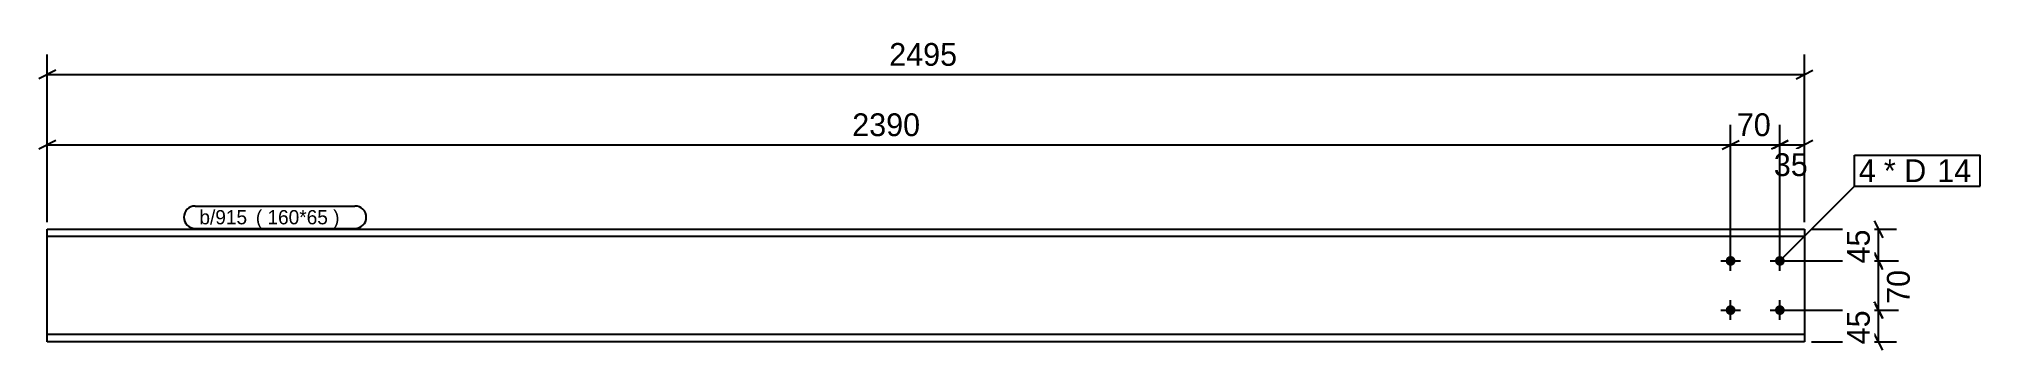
# Model space of a CAD drawing. Header units: millimetres. Extents: x 32 to 2788, y 32 to 475.
import ezdxf

# ---------------------------------------------------------------- set-up
doc = ezdxf.new("R2010")
doc.units = ezdxf.units.MM
doc.styles.add('Comic Sans MS', font='COMIC.TTF', dxfattribs={"height": 0.2})

msp = doc.modelspace()

# ---------------------------------------------------------------- hatches: boundary and pattern name
at = {"linetype": 'Continuous'}
for points in [[(2427, 159, -1), (2441, 159, -1)], [(2497, 159, -1), (2511, 159, -1)], [(2427, 89, -1), (2441, 89, -1)], [(2497, 89, -1), (2511, 89, -1)]]:
    msp.add_hatch(color=3, dxfattribs=at).paths.add_polyline_path(points)

# ---------------------------------------------------------------- linework, layer by layer
at = {"color": 8, "linetype": 'Continuous'}
for p, q in [((44, 214), (44, 452.4)), ((56, 430), (32, 418)), ((44, 424), (2539, 424)), ((2527, 418), (2551, 430)), ((44, 214), (44, 352.4)), ((2434, 169), (2434, 352.4)), ((2504, 169), (2504, 349.6)), ((2539, 214), (2539, 349.6)), ((56, 330), (32, 318)), ((2422, 318), (2446, 330)), ((2492, 318), (2516, 330)), ((2504, 324), (2539, 324)), ((2551, 330), (2527, 318)), ((2549, 204), (2669.6, 204)), ((2638, 216), (2650, 192)), ((2638, 171), (2650, 147)), ((2514, 159), (2672.4, 159)), ((2644, 89), (2644, 159)), ((2514, 89), (2672.4, 89)), ((2650, 77), (2638, 101)), ((2650, 32), (2638, 56)), ((2549, 44), (2669.6, 44))]:
    msp.add_line(p, q, dxfattribs=at)
at = {"color": 7, "linetype": 'Continuous'}
for p, q in [((2788.4, 265.1), (2788.4, 309.1)), ((44, 44), (44, 204)), ((44, 204), (2539, 204)), ((2539, 193.5), (44, 193.5)), ((2539, 204), (2539, 44)), ((2539, 54.5), (44, 54.5)), ((2539, 44), (44, 44))]:
    msp.add_line(p, q, dxfattribs=at)
at = {"color": 3, "linetype": 'Continuous'}
for p, q in [((2434, 145), (2434, 173)), ((2504, 145), (2504, 173)), ((2420, 159), (2448, 159)), ((2490, 159), (2518, 159)), ((2420, 89), (2448, 89)), ((2434, 75), (2434, 103)), ((2490, 89), (2518, 89)), ((2504, 75), (2504, 103))]:
    msp.add_line(p, q, dxfattribs=at)

# ---------------------------------------------------------------- wipeouts: each hides what was drawn before it
at = {"color": 0}
msp.add_wipeout([(2642.1, 271.1), (2642.1, 303.1), (2616.1, 303.1), (2616.1, 271.1)], dxfattribs=at)

# ---------------------------------------------------------------- next in the draw order: wipeouts: each hides what was drawn before it
for points in [[(1350, 430), (1350, 474.8), (1233, 474.8), (1233, 430)], [(2554, 273.2), (2554, 318), (2489, 318), (2489, 273.2)], [(2642.1, 271.1), (2642.1, 303.1), (2616.1, 303.1), (2616.1, 271.1)], [(334.1, 211), (334.1, 231), (260, 231), (260, 211)], [(2694.8, 156.5), (2650, 156.5), (2650, 91.5), (2694.8, 91.5)]]:
    msp.add_wipeout(points, dxfattribs=at)

# ---------------------------------------------------------------- next in the draw order: linework, layer by layer
at = {"color": 8, "linetype": 'Continuous'}
for p, q in [((2539, 214), (2539, 452.4)), ((2504, 169), (2504, 352.4)), ((2434, 324), (2504, 324)), ((2516, 330), (2492, 318)), ((2644, 159), (2644, 204)), ((2650, 147), (2638, 171)), ((2514, 159), (2669.6, 159)), ((2514, 89), (2669.6, 89)), ((2638, 101), (2650, 77)), ((2644, 44), (2644, 89))]:
    msp.add_line(p, q, dxfattribs=at)
at = {"color": 7, "linetype": 'Continuous'}
msp.add_line((2610.1, 265.1), (2610.1, 309.1), dxfattribs=at)

# ---------------------------------------------------------------- next in the draw order: texts
at = {"color": 3, "style": 'Comic Sans MS'}
for s, p in [('2495', (1239.4, 436.4)), ('35', (2495.4, 279.6))]:
    msp.add_text(s, height=32.38, dxfattribs=at).set_placement(p)
msp.add_text('70', height=32.38, rotation=90.0002, dxfattribs=at).set_placement((2688.4, 97.9))

# ---------------------------------------------------------------- next in the draw order: wipeouts: each hides what was drawn before it
at = {"color": 0}
for points in [[(2717.9, 271.1), (2717.9, 303.1), (2651.7, 303.1), (2651.7, 271.1)], [(334.1, 211), (334.1, 231), (260, 231), (260, 211)]]:
    msp.add_wipeout(points, dxfattribs=at)

# ---------------------------------------------------------------- next in the draw order: linework, layer by layer
at = {"color": 7, "linetype": 'Continuous'}
msp.add_arc((254, 221), 16, 90, 270, dxfattribs=at)

# ---------------------------------------------------------------- next in the draw order: wipeouts: each hides what was drawn before it
at = {"color": 0}
for points in [[(2501.5, 330), (2501.5, 374.8), (2436.5, 374.8), (2436.5, 330)], [(2717.9, 271.1), (2717.9, 303.1), (2651.7, 303.1), (2651.7, 271.1)], [(474.9, 211), (474.9, 231), (340.1, 231), (340.1, 211)], [(2638, 214), (2593.2, 214), (2593.2, 149), (2638, 149)], [(2638, 99), (2593.2, 99), (2593.2, 34), (2638, 34)]]:
    msp.add_wipeout(points, dxfattribs=at)

# ---------------------------------------------------------------- next in the draw order: linework, layer by layer
at = {"color": 8, "linetype": 'Continuous'}
for p, q in [((2434, 169), (2434, 352.4)), ((44, 324), (2434, 324)), ((2422, 318), (2446, 330))]:
    msp.add_line(p, q, dxfattribs=at)
at = {"color": 7, "linetype": 'Continuous'}
msp.add_line((2504, 159), (2610.1, 265.1), dxfattribs=at)

# ---------------------------------------------------------------- next in the draw order: texts
at = {"color": 3, "style": 'Comic Sans MS'}
for s, height, p in [('70', 32.38, (2442.9, 336.4)), ('4', 32.4, (2616.1, 271.1)), ('* D', 32.38, (2651.7, 271.1))]:
    msp.add_text(s, height=height, dxfattribs=at).set_placement(p)
for p in [(2631.6, 155.4), (2631.6, 40.4)]:
    msp.add_text('45', height=32.38, rotation=90.0002, dxfattribs=at).set_placement(p)

# ---------------------------------------------------------------- next in the draw order: wipeouts: each hides what was drawn before it
at = {"color": 0}
for points in [[(2772.8, 271.1), (2772.8, 303.1), (2727.5, 303.1), (2727.5, 271.1)], [(474.9, 211), (474.9, 231), (340.1, 231), (340.1, 211)]]:
    msp.add_wipeout(points, dxfattribs=at)

# ---------------------------------------------------------------- next in the draw order: linework, layer by layer
at = {"color": 7, "linetype": 'Continuous'}
for p, q in [((254, 237), (480.9, 237)), ((254, 205), (480.9, 205))]:
    msp.add_line(p, q, dxfattribs=at)
msp.add_arc((480.9, 221), 16, 270, 90, dxfattribs=at)

# ---------------------------------------------------------------- next in the draw order: texts
at = {"color": 3, "style": 'Comic Sans MS'}
for s, height, p in [('b/915', 20.23, (260, 211)), ('(\xa0160*65\xa0) ', 20.234, (340.1, 211))]:
    msp.add_text(s, height=height, dxfattribs=at).set_placement(p)

# ---------------------------------------------------------------- next in the draw order: wipeouts: each hides what was drawn before it
at = {"color": 0}
for points in [[(1297.5, 330), (1297.5, 374.8), (1180.5, 374.8), (1180.5, 330)], [(2772.8, 271.1), (2772.8, 303.1), (2727.5, 303.1), (2727.5, 271.1)]]:
    msp.add_wipeout(points, dxfattribs=at)

# ---------------------------------------------------------------- next in the draw order: linework, layer by layer
at = {"color": 7, "linetype": 'Continuous'}
for p, q in [((2610.1, 309.1), (2788.4, 309.1)), ((2610.1, 265.1), (2788.4, 265.1))]:
    msp.add_line(p, q, dxfattribs=at)

# ---------------------------------------------------------------- next in the draw order: texts
at = {"color": 3, "style": 'Comic Sans MS'}
for s, p in [('2390', (1186.9, 336.4)), ('14', (2727.5, 271.1))]:
    msp.add_text(s, height=32.38, dxfattribs=at).set_placement(p)

doc.saveas('drawing.dxf')
